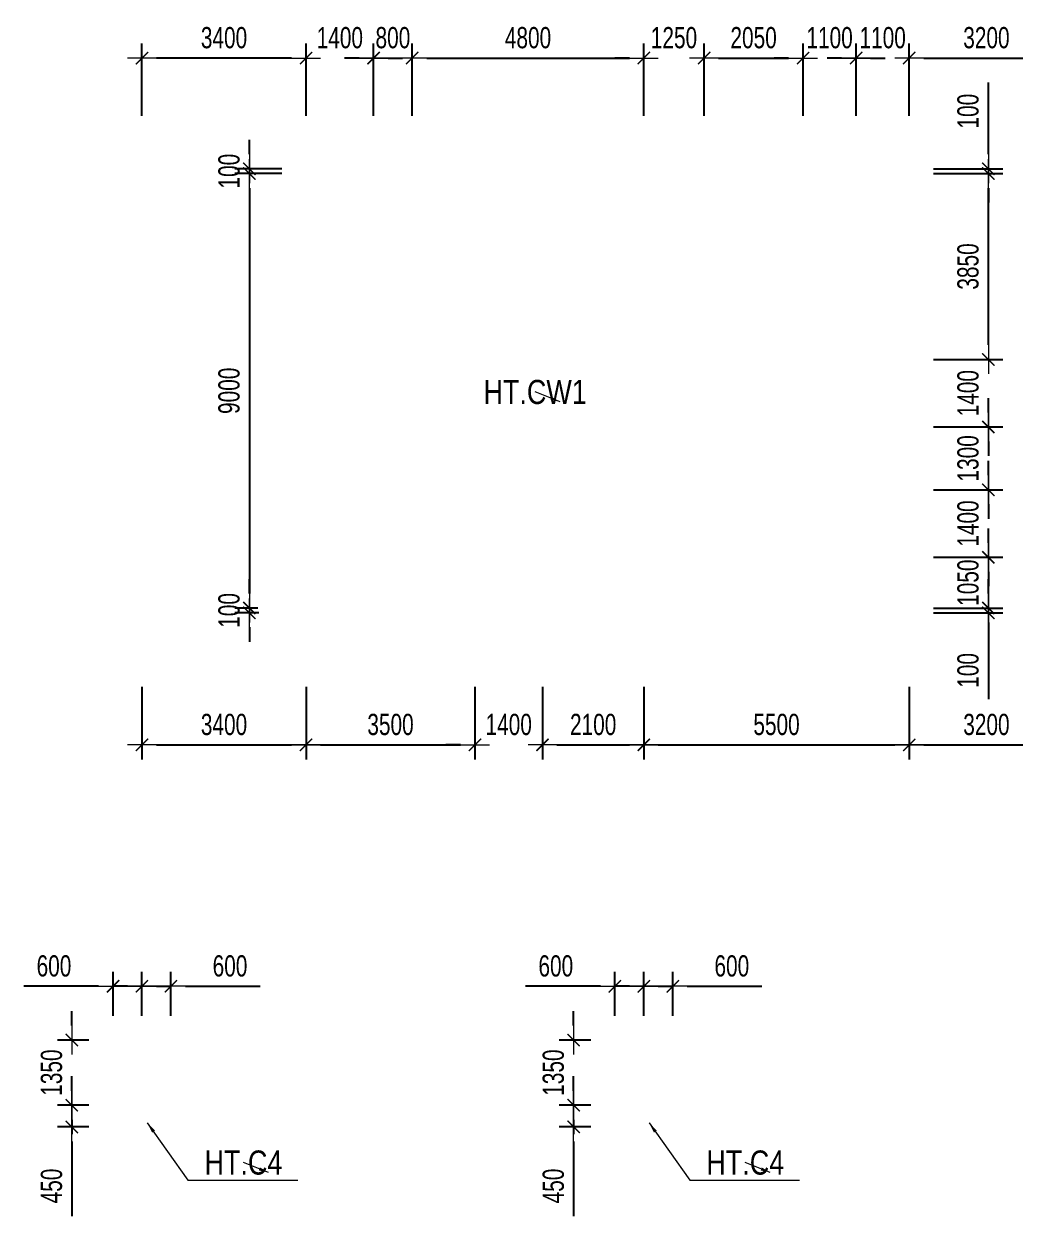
# Model space of a CAD drawing. Header units: millimetres. Extents: x -259680 to 286077, y 2206 to 90611.
# Drawn here: x 137901 to 158446, y 6601 to 31302 of the extents above; entities that cross this region are included whole.
import ezdxf
from ezdxf.enums import TextEntityAlignment as Align

# ---------------------------------------------------------------- set-up
doc = ezdxf.new("R2010")
doc.units = ezdxf.units.MM
doc.layers.get('0').update_dxf_attribs({"lineweight": 20})
doc.layers.get('Defpoints').update_dxf_attribs({"color": 151, "lineweight": 9})
for name, color, linetype, lineweight in [('$1$NDC_S_ANNO', 7, 'Continuous', 20), ('$1$NDC_S_BEAM NAME', 7, 'Continuous', 9), ('$1$NDC_S_DIM', 1, 'Continuous', 15), ('$1$NDC_S_VN TEXT', 7, 'Continuous', 20), ('NDC_S_DIM', 1, 'Continuous', 15)]:
    doc.layers.add(name, color=color, linetype=linetype, lineweight=lineweight)
doc.styles.add('$1$NDC_DIM', font='', dxfattribs={"width": 0.75})
doc.styles.add('$2$ARIAL', font='arial.ttf', dxfattribs={"width": 0.8})
doc.styles.add('NDC_DIM', font='', dxfattribs={"width": 0.75})
doc.styles.get('$1$NDC_DIM').set_extended_font_data('Dotum')
doc.styles.get('NDC_DIM').set_extended_font_data('Dotum')
doc.dimstyles.new('$0$NDC_dim_150', dxfattribs={"dimscale": 150, "dimtxt": 2.2, "dimasz": 1.5, "dimexe": 1.5, "dimexo": 2.5, "dimgap": 1, "dimtad": 1, "dimdec": 0, "dimzin": 0, "dimdsep": 46, "dimtxsty": '$1$NDC_DIM', "dimblk": '$1$DIMMARK', "dimcen": 0.09, "dimdle": 1.2, "dimclrd": 1, "dimclre": 1, "dimclrt": 3, "dimadec": 0, "dimazin": 0, "dimtfac": 1, "dimtdec": 0, "dimtix": 1, "dimtofl": 0, "dimtmove": 0, "dimatfit": 3, "dimfxl": 0, "dimtolj": 1, "dimtzin": 0, "dimarcsym": 0})
doc.dimstyles.new('$1$NDC_dim_iso', dxfattribs={"dimtxt": 2.2, "dimasz": 1, "dimexe": 1.5, "dimexo": 2.5, "dimgap": 1, "dimtad": 1, "dimdec": 0, "dimzin": 0, "dimdsep": 46, "dimtxsty": '$1$NDC_DIM', "dimblk": '$1$DIMMARK', "dimcen": 0.09, "dimdle": 1.2, "dimclrd": 1, "dimclre": 1, "dimclrt": 3, "dimadec": 0, "dimazin": 0, "dimtfac": 1, "dimtdec": 0, "dimtix": 1, "dimtofl": 0, "dimtmove": 0, "dimatfit": 3, "dimfxl": 0, "dimtolj": 1, "dimtzin": 0, "dimarcsym": 0})
doc.dimstyles.new('NDC_dim_200', dxfattribs={"dimscale": 200, "dimtxt": 2.2, "dimasz": 1.5, "dimexe": 1.5, "dimexo": 2.5, "dimgap": 1, "dimtad": 1, "dimdec": 0, "dimzin": 0, "dimdsep": 46, "dimtxsty": 'NDC_DIM', "dimblk": 'DIMMARK', "dimcen": 0.09, "dimdle": 1.2, "dimclrd": 1, "dimclre": 1, "dimclrt": 3, "dimadec": 0, "dimazin": 0, "dimtfac": 1, "dimtdec": 0, "dimtix": 1, "dimtofl": 0, "dimtmove": 0, "dimatfit": 3, "dimfxl": 0, "dimtolj": 1, "dimtzin": 0, "dimarcsym": 0})

# ---------------------------------------------------------------- blocks, each defined once
blk = doc.blocks.new('$1$DIMMARK')
at = {"layer": '$1$NDC_S_DIM', "color": 1}
blk.add_line((-1.5, 0), (1, 0), dxfattribs=at)
at = {"layer": '$1$NDC_S_DIM', "color": 2, "const_width": 0.1}
blk.add_lwpolyline([(-0.42, -0.42), (0.42, 0.42)], dxfattribs=at)
blk = doc.blocks.new('DIMMARK')
at = {"layer": 'NDC_S_DIM', "color": 1}
blk.add_line((-1.5, 0), (1, 0), dxfattribs=at)
at = {"layer": 'NDC_S_DIM', "color": 2, "const_width": 0.1}
blk.add_lwpolyline([(-0.424, -0.424), (0.424, 0.424)], dxfattribs=at)
blk = doc.blocks.new('*D1706')
at = {"layer": 'Defpoints', "color": 0, "ltscale": 100, "transparency": 16777216}
for p in [(139750, 10250), (138896, 8900), (139750, 8900)]:
    blk.add_point(p, dxfattribs=at)
at = {"layer": 'NDC_S_DIM', "color": 1, "lineweight": -2, "ltscale": 100, "transparency": 16777216}
for p, q in [((138896, 10550), (138896, 10850)), ((139250, 10250), (138596, 10250)), ((139250, 8900), (138596, 8900)), ((138896, 8600), (138896, 8300))]:
    blk.add_line(p, q, dxfattribs=at)
at = {"layer": 'NDC_S_DIM', "color": 1, "lineweight": -2, "ltscale": 100, "transparency": 16777216, "xscale": 300, "yscale": 300, "zscale": 300}
for p, rotation in [((138896, 10250), 270), ((138896, 8900), 90)]:
    blk.add_blockref('DIMMARK', p, dxfattribs=dict(at, rotation=rotation))
at = {"layer": 'NDC_S_DIM', "color": 3, "ltscale": 100, "transparency": 16777216, "insert": (138476, 9575), "char_height": 440, "attachment_point": 5, "rotation": 90, "style": 'NDC_DIM'}
blk.add_mtext('\\A1;1350', dxfattribs=at)
blk = doc.blocks.new('*D1707')
at = {"layer": 'Defpoints', "color": 0, "ltscale": 100, "transparency": 16777216}
for p in [(139750, 8900), (138896, 8450), (139750, 8450)]:
    blk.add_point(p, dxfattribs=at)
at = {"layer": 'NDC_S_DIM', "color": 1, "lineweight": -2, "ltscale": 100, "transparency": 16777216}
for p, q in [((138896, 9200), (138896, 9500)), ((139250, 8900), (138596, 8900)), ((139250, 8450), (138596, 8450)), ((138896, 8150), (138896, 6601))]:
    blk.add_line(p, q, dxfattribs=at)
at = {"layer": 'NDC_S_DIM', "color": 1, "lineweight": -2, "ltscale": 100, "transparency": 16777216, "xscale": 300, "yscale": 300, "zscale": 300}
for p, rotation in [((138896, 8900), 270), ((138896, 8450), 90)]:
    blk.add_blockref('DIMMARK', p, dxfattribs=dict(at, rotation=rotation))
at = {"layer": 'NDC_S_DIM', "color": 3, "ltscale": 100, "transparency": 16777216, "insert": (138476, 7226), "char_height": 440, "attachment_point": 5, "rotation": 90, "style": 'NDC_DIM'}
blk.add_mtext('\\A1;450', dxfattribs=at)
blk = doc.blocks.new('*D1708')
at = {"layer": 'Defpoints', "color": 0, "ltscale": 100, "transparency": 16777216}
for p in [(140350, 11363), (139750, 10250), (140350, 10250)]:
    blk.add_point(p, dxfattribs=at)
at = {"layer": 'NDC_S_DIM', "color": 1, "lineweight": -2, "ltscale": 100, "transparency": 16777216}
for p, q in [((139750, 10750), (139750, 11663)), ((140350, 10750), (140350, 11663)), ((139450, 11363), (137901, 11363)), ((140650, 11363), (140950, 11363))]:
    blk.add_line(p, q, dxfattribs=at)
at = {"layer": 'NDC_S_DIM', "color": 1, "lineweight": -2, "ltscale": 100, "transparency": 16777216, "xscale": 300, "yscale": 300, "zscale": 300}
blk.add_blockref('DIMMARK', (139750, 11363), dxfattribs=at)
at = {"layer": 'NDC_S_DIM', "color": 1, "lineweight": -2, "ltscale": 100, "transparency": 16777216, "xscale": 300, "yscale": 300, "zscale": 300, "rotation": 180}
blk.add_blockref('DIMMARK', (140350, 11363), dxfattribs=at)
at = {"layer": 'NDC_S_DIM', "color": 3, "ltscale": 100, "transparency": 16777216, "insert": (138526, 11783), "char_height": 440, "attachment_point": 5, "style": 'NDC_DIM'}
blk.add_mtext('\\A1;600', dxfattribs=at)
blk = doc.blocks.new('*D1709')
at = {"layer": 'Defpoints', "color": 0, "ltscale": 100, "transparency": 16777216}
for p in [(140950, 11363), (140350, 10250), (140950, 10250)]:
    blk.add_point(p, dxfattribs=at)
at = {"layer": 'NDC_S_DIM', "color": 1, "lineweight": -2, "ltscale": 100, "transparency": 16777216}
for p, q in [((140350, 10750), (140350, 11663)), ((140950, 10750), (140950, 11663)), ((140050, 11363), (139750, 11363)), ((141250, 11363), (142799, 11363))]:
    blk.add_line(p, q, dxfattribs=at)
at = {"layer": 'NDC_S_DIM', "color": 1, "lineweight": -2, "ltscale": 100, "transparency": 16777216, "xscale": 300, "yscale": 300, "zscale": 300}
blk.add_blockref('DIMMARK', (140350, 11363), dxfattribs=at)
at = {"layer": 'NDC_S_DIM', "color": 1, "lineweight": -2, "ltscale": 100, "transparency": 16777216, "xscale": 300, "yscale": 300, "zscale": 300, "rotation": 180}
blk.add_blockref('DIMMARK', (140950, 11363), dxfattribs=at)
at = {"layer": 'NDC_S_DIM', "color": 3, "ltscale": 100, "transparency": 16777216, "insert": (142174, 11783), "char_height": 440, "attachment_point": 5, "style": 'NDC_DIM'}
blk.add_mtext('\\A1;600', dxfattribs=at)
blk = doc.blocks.new('*D1710')
at = {"layer": 'Defpoints', "color": 0, "ltscale": 100, "transparency": 16777216}
for p in [(150150, 10250), (149296, 8900), (150150, 8900)]:
    blk.add_point(p, dxfattribs=at)
at = {"layer": 'NDC_S_DIM', "color": 1, "lineweight": -2, "ltscale": 100, "transparency": 16777216}
for p, q in [((149296, 10550), (149296, 10850)), ((149650, 10250), (148996, 10250)), ((149650, 8900), (148996, 8900)), ((149296, 8600), (149296, 8300))]:
    blk.add_line(p, q, dxfattribs=at)
at = {"layer": 'NDC_S_DIM', "color": 1, "lineweight": -2, "ltscale": 100, "transparency": 16777216, "xscale": 300, "yscale": 300, "zscale": 300}
for p, rotation in [((149296, 10250), 270), ((149296, 8900), 90)]:
    blk.add_blockref('DIMMARK', p, dxfattribs=dict(at, rotation=rotation))
at = {"layer": 'NDC_S_DIM', "color": 3, "ltscale": 100, "transparency": 16777216, "insert": (148876, 9575), "char_height": 440, "attachment_point": 5, "rotation": 90, "style": 'NDC_DIM'}
blk.add_mtext('\\A1;1350', dxfattribs=at)
blk = doc.blocks.new('*D1711')
at = {"layer": 'Defpoints', "color": 0, "ltscale": 100, "transparency": 16777216}
for p in [(150150, 8900), (149296, 8450), (150150, 8450)]:
    blk.add_point(p, dxfattribs=at)
at = {"layer": 'NDC_S_DIM', "color": 1, "lineweight": -2, "ltscale": 100, "transparency": 16777216}
for p, q in [((149296, 9200), (149296, 9500)), ((149650, 8900), (148996, 8900)), ((149650, 8450), (148996, 8450)), ((149296, 8150), (149296, 6601))]:
    blk.add_line(p, q, dxfattribs=at)
at = {"layer": 'NDC_S_DIM', "color": 1, "lineweight": -2, "ltscale": 100, "transparency": 16777216, "xscale": 300, "yscale": 300, "zscale": 300}
for p, rotation in [((149296, 8900), 270), ((149296, 8450), 90)]:
    blk.add_blockref('DIMMARK', p, dxfattribs=dict(at, rotation=rotation))
at = {"layer": 'NDC_S_DIM', "color": 3, "ltscale": 100, "transparency": 16777216, "insert": (148876, 7226), "char_height": 440, "attachment_point": 5, "rotation": 90, "style": 'NDC_DIM'}
blk.add_mtext('\\A1;450', dxfattribs=at)
blk = doc.blocks.new('*D1712')
at = {"layer": 'Defpoints', "color": 0, "ltscale": 100, "transparency": 16777216}
for p in [(150750, 11363), (150150, 10250), (150750, 10250)]:
    blk.add_point(p, dxfattribs=at)
at = {"layer": 'NDC_S_DIM', "color": 1, "lineweight": -2, "ltscale": 100, "transparency": 16777216}
for p, q in [((150150, 10750), (150150, 11663)), ((150750, 10750), (150750, 11663)), ((149850, 11363), (148301, 11363)), ((151050, 11363), (151350, 11363))]:
    blk.add_line(p, q, dxfattribs=at)
at = {"layer": 'NDC_S_DIM', "color": 1, "lineweight": -2, "ltscale": 100, "transparency": 16777216, "xscale": 300, "yscale": 300, "zscale": 300}
blk.add_blockref('DIMMARK', (150150, 11363), dxfattribs=at)
at = {"layer": 'NDC_S_DIM', "color": 1, "lineweight": -2, "ltscale": 100, "transparency": 16777216, "xscale": 300, "yscale": 300, "zscale": 300, "rotation": 180}
blk.add_blockref('DIMMARK', (150750, 11363), dxfattribs=at)
at = {"layer": 'NDC_S_DIM', "color": 3, "ltscale": 100, "transparency": 16777216, "insert": (148926, 11783), "char_height": 440, "attachment_point": 5, "style": 'NDC_DIM'}
blk.add_mtext('\\A1;600', dxfattribs=at)
blk = doc.blocks.new('*D1713')
at = {"layer": 'Defpoints', "color": 0, "ltscale": 100, "transparency": 16777216}
for p in [(151350, 11363), (150750, 10250), (151350, 10250)]:
    blk.add_point(p, dxfattribs=at)
at = {"layer": 'NDC_S_DIM', "color": 1, "lineweight": -2, "ltscale": 100, "transparency": 16777216}
for p, q in [((150750, 10750), (150750, 11663)), ((151350, 10750), (151350, 11663)), ((150450, 11363), (150150, 11363)), ((151650, 11363), (153199, 11363))]:
    blk.add_line(p, q, dxfattribs=at)
at = {"layer": 'NDC_S_DIM', "color": 1, "lineweight": -2, "ltscale": 100, "transparency": 16777216, "xscale": 300, "yscale": 300, "zscale": 300}
blk.add_blockref('DIMMARK', (150750, 11363), dxfattribs=at)
at = {"layer": 'NDC_S_DIM', "color": 1, "lineweight": -2, "ltscale": 100, "transparency": 16777216, "xscale": 300, "yscale": 300, "zscale": 300, "rotation": 180}
blk.add_blockref('DIMMARK', (151350, 11363), dxfattribs=at)
at = {"layer": 'NDC_S_DIM', "color": 3, "ltscale": 100, "transparency": 16777216, "insert": (152574, 11783), "char_height": 440, "attachment_point": 5, "style": 'NDC_DIM'}
blk.add_mtext('\\A1;600', dxfattribs=at)
blk = doc.blocks.new('*D1728')
at = {"layer": 'Defpoints', "color": 0, "ltscale": 100, "transparency": 16777216}
for p in [(140350, 30593), (140350, 28200), (143750, 28200)]:
    blk.add_point(p, dxfattribs=at)
at = {"layer": 'NDC_S_DIM', "color": 1, "lineweight": -2, "ltscale": 100, "transparency": 16777216}
for p, q in [((140350, 29393), (140350, 30893)), ((143750, 29393), (143750, 30893)), ((143450, 30593), (140650, 30593))]:
    blk.add_line(p, q, dxfattribs=at)
at = {"layer": 'NDC_S_DIM', "color": 1, "lineweight": -2, "ltscale": 100, "transparency": 16777216, "xscale": 300, "yscale": 300, "zscale": 300, "rotation": 180}
blk.add_blockref('DIMMARK', (140350, 30593), dxfattribs=at)
at = {"layer": 'NDC_S_DIM', "color": 1, "lineweight": -2, "ltscale": 100, "transparency": 16777216, "xscale": 300, "yscale": 300, "zscale": 300}
blk.add_blockref('DIMMARK', (143750, 30593), dxfattribs=at)
at = {"layer": 'NDC_S_DIM', "color": 3, "ltscale": 100, "transparency": 16777216, "insert": (142050, 31013), "char_height": 440, "attachment_point": 5, "style": 'NDC_DIM'}
blk.add_mtext('\\A1;3400', dxfattribs=at)
blk = doc.blocks.new('*D1729')
at = {"layer": 'Defpoints', "color": 0, "ltscale": 100, "transparency": 16777216}
for p in [(145150, 30593), (143750, 28200), (145150, 28200)]:
    blk.add_point(p, dxfattribs=at)
at = {"layer": 'NDC_S_DIM', "color": 1, "lineweight": -2, "ltscale": 100, "transparency": 16777216}
for p, q in [((143750, 29393), (143750, 30893)), ((145150, 29393), (145150, 30893)), ((143450, 30593), (143150, 30593)), ((145450, 30593), (145750, 30593))]:
    blk.add_line(p, q, dxfattribs=at)
at = {"layer": 'NDC_S_DIM', "color": 1, "lineweight": -2, "ltscale": 100, "transparency": 16777216, "xscale": 300, "yscale": 300, "zscale": 300}
blk.add_blockref('DIMMARK', (143750, 30593), dxfattribs=at)
at = {"layer": 'NDC_S_DIM', "color": 1, "lineweight": -2, "ltscale": 100, "transparency": 16777216, "xscale": 300, "yscale": 300, "zscale": 300, "rotation": 180}
blk.add_blockref('DIMMARK', (145150, 30593), dxfattribs=at)
at = {"layer": 'NDC_S_DIM', "color": 3, "ltscale": 100, "transparency": 16777216, "insert": (144450, 31013), "char_height": 440, "attachment_point": 5, "style": 'NDC_DIM'}
blk.add_mtext('\\A1;1400', dxfattribs=at)
blk = doc.blocks.new('*D1730')
at = {"layer": 'Defpoints', "color": 0, "ltscale": 100, "transparency": 16777216}
for p in [(154050, 30593), (152000, 28200), (154050, 28200)]:
    blk.add_point(p, dxfattribs=at)
at = {"layer": 'NDC_S_DIM', "color": 1, "lineweight": -2, "ltscale": 100, "transparency": 16777216}
for p, q in [((152000, 29393), (152000, 30893)), ((154050, 29393), (154050, 30893)), ((152300, 30593), (153750, 30593))]:
    blk.add_line(p, q, dxfattribs=at)
at = {"layer": 'NDC_S_DIM', "color": 1, "lineweight": -2, "ltscale": 100, "transparency": 16777216, "xscale": 300, "yscale": 300, "zscale": 300, "rotation": 180}
blk.add_blockref('DIMMARK', (152000, 30593), dxfattribs=at)
at = {"layer": 'NDC_S_DIM', "color": 1, "lineweight": -2, "ltscale": 100, "transparency": 16777216, "xscale": 300, "yscale": 300, "zscale": 300}
blk.add_blockref('DIMMARK', (154050, 30593), dxfattribs=at)
at = {"layer": 'NDC_S_DIM', "color": 3, "ltscale": 100, "transparency": 16777216, "insert": (153025, 31013), "char_height": 440, "attachment_point": 5, "style": 'NDC_DIM'}
blk.add_mtext('\\A1;2050', dxfattribs=at)
blk = doc.blocks.new('*D1731')
at = {"layer": 'Defpoints', "color": 0, "ltscale": 100, "transparency": 16777216}
for p in [(155150, 30593), (154050, 28200), (155150, 28200)]:
    blk.add_point(p, dxfattribs=at)
at = {"layer": 'NDC_S_DIM', "color": 1, "lineweight": -2, "ltscale": 100, "transparency": 16777216}
for p, q in [((154050, 29393), (154050, 30893)), ((155150, 29393), (155150, 30893)), ((153750, 30593), (153450, 30593)), ((155450, 30593), (155750, 30593))]:
    blk.add_line(p, q, dxfattribs=at)
at = {"layer": 'NDC_S_DIM', "color": 1, "lineweight": -2, "ltscale": 100, "transparency": 16777216, "xscale": 300, "yscale": 300, "zscale": 300}
blk.add_blockref('DIMMARK', (154050, 30593), dxfattribs=at)
at = {"layer": 'NDC_S_DIM', "color": 1, "lineweight": -2, "ltscale": 100, "transparency": 16777216, "xscale": 300, "yscale": 300, "zscale": 300, "rotation": 180}
blk.add_blockref('DIMMARK', (155150, 30593), dxfattribs=at)
at = {"layer": 'NDC_S_DIM', "color": 3, "ltscale": 100, "transparency": 16777216, "insert": (154600, 31013), "char_height": 440, "attachment_point": 5, "style": 'NDC_DIM'}
blk.add_mtext('\\A1;1100', dxfattribs=at)
blk = doc.blocks.new('*D1732')
at = {"layer": 'Defpoints', "color": 0, "ltscale": 100, "transparency": 16777216}
for p in [(156250, 30593), (155150, 28200), (156250, 28200)]:
    blk.add_point(p, dxfattribs=at)
at = {"layer": 'NDC_S_DIM', "color": 1, "lineweight": -2, "ltscale": 100, "transparency": 16777216}
for p, q in [((155150, 29393), (155150, 30893)), ((156250, 29393), (156250, 30893)), ((154850, 30593), (154550, 30593)), ((156550, 30593), (156850, 30593))]:
    blk.add_line(p, q, dxfattribs=at)
at = {"layer": 'NDC_S_DIM', "color": 1, "lineweight": -2, "ltscale": 100, "transparency": 16777216, "xscale": 300, "yscale": 300, "zscale": 300}
blk.add_blockref('DIMMARK', (155150, 30593), dxfattribs=at)
at = {"layer": 'NDC_S_DIM', "color": 1, "lineweight": -2, "ltscale": 100, "transparency": 16777216, "xscale": 300, "yscale": 300, "zscale": 300, "rotation": 180}
blk.add_blockref('DIMMARK', (156250, 30593), dxfattribs=at)
at = {"layer": 'NDC_S_DIM', "color": 3, "ltscale": 100, "transparency": 16777216, "insert": (155700, 31013), "char_height": 440, "attachment_point": 5, "style": 'NDC_DIM'}
blk.add_mtext('\\A1;1100', dxfattribs=at)
blk = doc.blocks.new('*D1733')
at = {"layer": 'Defpoints', "color": 0, "ltscale": 100, "transparency": 16777216}
for p in [(159450, 30593), (156250, 28200), (159450, 28200)]:
    blk.add_point(p, dxfattribs=at)
at = {"layer": 'NDC_S_DIM', "color": 1, "lineweight": -2, "ltscale": 100, "transparency": 16777216}
for p, q in [((156250, 29393), (156250, 30893)), ((159450, 29393), (159450, 30893)), ((156550, 30593), (159150, 30593))]:
    blk.add_line(p, q, dxfattribs=at)
at = {"layer": 'NDC_S_DIM', "color": 1, "lineweight": -2, "ltscale": 100, "transparency": 16777216, "xscale": 300, "yscale": 300, "zscale": 300, "rotation": 180}
blk.add_blockref('DIMMARK', (156250, 30593), dxfattribs=at)
at = {"layer": 'NDC_S_DIM', "color": 1, "lineweight": -2, "ltscale": 100, "transparency": 16777216, "xscale": 300, "yscale": 300, "zscale": 300}
blk.add_blockref('DIMMARK', (159450, 30593), dxfattribs=at)
at = {"layer": 'NDC_S_DIM', "color": 3, "ltscale": 100, "transparency": 16777216, "insert": (157850, 31013), "char_height": 440, "attachment_point": 5, "style": 'NDC_DIM'}
blk.add_mtext('\\A1;3200', dxfattribs=at)
blk = doc.blocks.new('*D1743')
at = {"layer": 'Defpoints', "color": 0, "ltscale": 100, "transparency": 16777216}
for p in [(140350, 19100), (143750, 19100), (143750, 16365)]:
    blk.add_point(p, dxfattribs=at)
at = {"layer": 'NDC_S_DIM', "color": 1, "lineweight": -2, "ltscale": 100, "transparency": 16777216}
for p, q in [((140350, 17565), (140350, 16065)), ((143750, 17565), (143750, 16065)), ((140650, 16365), (143450, 16365))]:
    blk.add_line(p, q, dxfattribs=at)
at = {"layer": 'NDC_S_DIM', "color": 1, "lineweight": -2, "ltscale": 100, "transparency": 16777216, "xscale": 300, "yscale": 300, "zscale": 300, "rotation": 180}
blk.add_blockref('DIMMARK', (140350, 16365), dxfattribs=at)
at = {"layer": 'NDC_S_DIM', "color": 1, "lineweight": -2, "ltscale": 100, "transparency": 16777216, "xscale": 300, "yscale": 300, "zscale": 300}
blk.add_blockref('DIMMARK', (143750, 16365), dxfattribs=at)
at = {"layer": 'NDC_S_DIM', "color": 3, "ltscale": 100, "transparency": 16777216, "insert": (142050, 16785), "char_height": 440, "attachment_point": 5, "style": 'NDC_DIM'}
blk.add_mtext('\\A1;3400', dxfattribs=at)
blk = doc.blocks.new('*D1744')
at = {"layer": 'Defpoints', "color": 0, "ltscale": 100, "transparency": 16777216}
for p in [(143750, 19100), (147250, 19100), (147250, 16365)]:
    blk.add_point(p, dxfattribs=at)
at = {"layer": 'NDC_S_DIM', "color": 1, "lineweight": -2, "ltscale": 100, "transparency": 16777216}
for p, q in [((143750, 17565), (143750, 16065)), ((147250, 17565), (147250, 16065)), ((144050, 16365), (146950, 16365))]:
    blk.add_line(p, q, dxfattribs=at)
at = {"layer": 'NDC_S_DIM', "color": 1, "lineweight": -2, "ltscale": 100, "transparency": 16777216, "xscale": 300, "yscale": 300, "zscale": 300, "rotation": 180}
blk.add_blockref('DIMMARK', (143750, 16365), dxfattribs=at)
at = {"layer": 'NDC_S_DIM', "color": 1, "lineweight": -2, "ltscale": 100, "transparency": 16777216, "xscale": 300, "yscale": 300, "zscale": 300}
blk.add_blockref('DIMMARK', (147250, 16365), dxfattribs=at)
at = {"layer": 'NDC_S_DIM', "color": 3, "ltscale": 100, "transparency": 16777216, "insert": (145500, 16785), "char_height": 440, "attachment_point": 5, "style": 'NDC_DIM'}
blk.add_mtext('\\A1;3500', dxfattribs=at)
blk = doc.blocks.new('*D1745')
at = {"layer": 'Defpoints', "color": 0, "ltscale": 100, "transparency": 16777216}
for p in [(147250, 19100), (148650, 19100), (148650, 16365)]:
    blk.add_point(p, dxfattribs=at)
at = {"layer": 'NDC_S_DIM', "color": 1, "lineweight": -2, "ltscale": 100, "transparency": 16777216}
for p, q in [((147250, 17565), (147250, 16065)), ((148650, 17565), (148650, 16065)), ((146950, 16365), (146650, 16365)), ((148950, 16365), (149250, 16365))]:
    blk.add_line(p, q, dxfattribs=at)
at = {"layer": 'NDC_S_DIM', "color": 1, "lineweight": -2, "ltscale": 100, "transparency": 16777216, "xscale": 300, "yscale": 300, "zscale": 300}
blk.add_blockref('DIMMARK', (147250, 16365), dxfattribs=at)
at = {"layer": 'NDC_S_DIM', "color": 1, "lineweight": -2, "ltscale": 100, "transparency": 16777216, "xscale": 300, "yscale": 300, "zscale": 300, "rotation": 180}
blk.add_blockref('DIMMARK', (148650, 16365), dxfattribs=at)
at = {"layer": 'NDC_S_DIM', "color": 3, "ltscale": 100, "transparency": 16777216, "insert": (147950, 16785), "char_height": 440, "attachment_point": 5, "style": 'NDC_DIM'}
blk.add_mtext('\\A1;1400', dxfattribs=at)
blk = doc.blocks.new('*D1746')
at = {"layer": 'Defpoints', "color": 0, "ltscale": 100, "transparency": 16777216}
for p in [(148650, 19100), (150750, 19100), (150750, 16365)]:
    blk.add_point(p, dxfattribs=at)
at = {"layer": 'NDC_S_DIM', "color": 1, "lineweight": -2, "ltscale": 100, "transparency": 16777216}
for p, q in [((148650, 17565), (148650, 16065)), ((150750, 17565), (150750, 16065)), ((148950, 16365), (150450, 16365))]:
    blk.add_line(p, q, dxfattribs=at)
at = {"layer": 'NDC_S_DIM', "color": 1, "lineweight": -2, "ltscale": 100, "transparency": 16777216, "xscale": 300, "yscale": 300, "zscale": 300, "rotation": 180}
blk.add_blockref('DIMMARK', (148650, 16365), dxfattribs=at)
at = {"layer": 'NDC_S_DIM', "color": 1, "lineweight": -2, "ltscale": 100, "transparency": 16777216, "xscale": 300, "yscale": 300, "zscale": 300}
blk.add_blockref('DIMMARK', (150750, 16365), dxfattribs=at)
at = {"layer": 'NDC_S_DIM', "color": 3, "ltscale": 100, "transparency": 16777216, "insert": (149700, 16785), "char_height": 440, "attachment_point": 5, "style": 'NDC_DIM'}
blk.add_mtext('\\A1;2100', dxfattribs=at)
blk = doc.blocks.new('*D1747')
at = {"layer": 'Defpoints', "color": 0, "ltscale": 100, "transparency": 16777216}
for p in [(150750, 19100), (156250, 19100), (156250, 16365)]:
    blk.add_point(p, dxfattribs=at)
at = {"layer": 'NDC_S_DIM', "color": 1, "lineweight": -2, "ltscale": 100, "transparency": 16777216}
for p, q in [((150750, 17565), (150750, 16065)), ((156250, 17565), (156250, 16065)), ((151050, 16365), (155950, 16365))]:
    blk.add_line(p, q, dxfattribs=at)
at = {"layer": 'NDC_S_DIM', "color": 1, "lineweight": -2, "ltscale": 100, "transparency": 16777216, "xscale": 300, "yscale": 300, "zscale": 300, "rotation": 180}
blk.add_blockref('DIMMARK', (150750, 16365), dxfattribs=at)
at = {"layer": 'NDC_S_DIM', "color": 1, "lineweight": -2, "ltscale": 100, "transparency": 16777216, "xscale": 300, "yscale": 300, "zscale": 300}
blk.add_blockref('DIMMARK', (156250, 16365), dxfattribs=at)
at = {"layer": 'NDC_S_DIM', "color": 3, "ltscale": 100, "transparency": 16777216, "insert": (153500, 16785), "char_height": 440, "attachment_point": 5, "style": 'NDC_DIM'}
blk.add_mtext('\\A1;5500', dxfattribs=at)
blk = doc.blocks.new('*D1748')
at = {"layer": 'Defpoints', "color": 0, "ltscale": 100, "transparency": 16777216}
for p in [(156250, 19100), (159450, 19090), (159450, 16365)]:
    blk.add_point(p, dxfattribs=at)
at = {"layer": 'NDC_S_DIM', "color": 1, "lineweight": -2, "ltscale": 100, "transparency": 16777216}
for p, q in [((156250, 17565), (156250, 16065)), ((159450, 17565), (159450, 16065)), ((156550, 16365), (159150, 16365))]:
    blk.add_line(p, q, dxfattribs=at)
at = {"layer": 'NDC_S_DIM', "color": 1, "lineweight": -2, "ltscale": 100, "transparency": 16777216, "xscale": 300, "yscale": 300, "zscale": 300, "rotation": 180}
blk.add_blockref('DIMMARK', (156250, 16365), dxfattribs=at)
at = {"layer": 'NDC_S_DIM', "color": 1, "lineweight": -2, "ltscale": 100, "transparency": 16777216, "xscale": 300, "yscale": 300, "zscale": 300}
blk.add_blockref('DIMMARK', (159450, 16365), dxfattribs=at)
at = {"layer": 'NDC_S_DIM', "color": 3, "ltscale": 100, "transparency": 16777216, "insert": (157850, 16785), "char_height": 440, "attachment_point": 5, "style": 'NDC_DIM'}
blk.add_mtext('\\A1;3200', dxfattribs=at)
blk = doc.blocks.new('*D1754')
at = {"layer": 'Defpoints', "color": 0, "ltscale": 100, "transparency": 16777216}
for p in [(142575, 28200), (143750, 28300), (143750, 28200)]:
    blk.add_point(p, dxfattribs=at)
at = {"layer": 'NDC_S_DIM', "color": 1, "lineweight": -2, "ltscale": 100, "transparency": 16777216}
for p, q in [((142575, 28600), (142575, 28900)), ((143250, 28300), (142275, 28300)), ((143250, 28200), (142275, 28200)), ((142575, 27900), (142575, 27600))]:
    blk.add_line(p, q, dxfattribs=at)
at = {"layer": 'NDC_S_DIM', "color": 1, "lineweight": -2, "ltscale": 100, "transparency": 16777216, "xscale": 300, "yscale": 300, "zscale": 300}
for p, rotation in [((142575, 28300), 270), ((142575, 28200), 90)]:
    blk.add_blockref('DIMMARK', p, dxfattribs=dict(at, rotation=rotation))
at = {"layer": 'NDC_S_DIM', "color": 3, "ltscale": 100, "transparency": 16777216, "insert": (142155, 28250), "char_height": 440, "attachment_point": 5, "rotation": 90, "style": 'NDC_DIM'}
blk.add_mtext('\\A1;100', dxfattribs=at)
blk = doc.blocks.new('*D1755')
at = {"layer": 'Defpoints', "color": 0, "ltscale": 100, "transparency": 16777216}
for p in [(143750, 28200), (142575, 19200), (143253, 19200)]:
    blk.add_point(p, dxfattribs=at)
at = {"layer": 'NDC_S_DIM', "color": 1, "lineweight": -2, "ltscale": 100, "transparency": 16777216}
for p, q in [((143250, 28200), (142275, 28200)), ((142575, 27900), (142575, 19500)), ((142753, 19200), (142275, 19200))]:
    blk.add_line(p, q, dxfattribs=at)
at = {"layer": 'NDC_S_DIM', "color": 1, "lineweight": -2, "ltscale": 100, "transparency": 16777216, "xscale": 300, "yscale": 300, "zscale": 300}
for p, rotation in [((142575, 28200), 90), ((142575, 19200), 270)]:
    blk.add_blockref('DIMMARK', p, dxfattribs=dict(at, rotation=rotation))
at = {"layer": 'NDC_S_DIM', "color": 3, "ltscale": 100, "transparency": 16777216, "insert": (142155, 23700), "char_height": 440, "attachment_point": 5, "rotation": 90, "style": 'NDC_DIM'}
blk.add_mtext('\\A1;9000', dxfattribs=at)
blk = doc.blocks.new('*D1756')
at = {"layer": 'Defpoints', "color": 0, "ltscale": 100, "transparency": 16777216}
for p in [(142575, 19100), (143253, 19200), (143270, 19100)]:
    blk.add_point(p, dxfattribs=at)
at = {"layer": 'NDC_S_DIM', "color": 1, "lineweight": -2, "ltscale": 100, "transparency": 16777216}
for p, q in [((142575, 19500), (142575, 19800)), ((142753, 19200), (142275, 19200)), ((142770, 19100), (142275, 19100)), ((142575, 18800), (142575, 18500))]:
    blk.add_line(p, q, dxfattribs=at)
at = {"layer": 'NDC_S_DIM', "color": 1, "lineweight": -2, "ltscale": 100, "transparency": 16777216, "xscale": 300, "yscale": 300, "zscale": 300}
for p, rotation in [((142575, 19200), 270), ((142575, 19100), 90)]:
    blk.add_blockref('DIMMARK', p, dxfattribs=dict(at, rotation=rotation))
at = {"layer": 'NDC_S_DIM', "color": 3, "ltscale": 100, "transparency": 16777216, "insert": (142155, 19150), "char_height": 440, "attachment_point": 5, "rotation": 90, "style": 'NDC_DIM'}
blk.add_mtext('\\A1;100', dxfattribs=at)
blk = doc.blocks.new('*D2002')
at = {"layer": 'Defpoints', "color": 0, "ltscale": 100, "transparency": 16777216}
for p in [(156250, 28200), (157890, 28200), (156250, 24350)]:
    blk.add_point(p, dxfattribs=at)
at = {"layer": 'NDC_S_DIM', "color": 1, "lineweight": -2, "ltscale": 100, "transparency": 16777216}
for p, q in [((156750, 28200), (158190, 28200)), ((157890, 24650), (157890, 27900)), ((156750, 24350), (158190, 24350))]:
    blk.add_line(p, q, dxfattribs=at)
at = {"layer": 'NDC_S_DIM', "color": 1, "lineweight": -2, "ltscale": 100, "transparency": 16777216, "xscale": 300, "yscale": 300, "zscale": 300}
for p, rotation in [((157890, 28200), 90), ((157890, 24350), 270)]:
    blk.add_blockref('DIMMARK', p, dxfattribs=dict(at, rotation=rotation))
at = {"layer": 'NDC_S_DIM', "color": 3, "ltscale": 100, "transparency": 16777216, "insert": (157470, 26275), "char_height": 440, "attachment_point": 5, "rotation": 90, "style": 'NDC_DIM'}
blk.add_mtext('\\A1;3850', dxfattribs=at)
blk = doc.blocks.new('*D2003')
at = {"layer": 'Defpoints', "color": 0, "ltscale": 100, "transparency": 16777216}
for p in [(156250, 28300), (156250, 28200), (157890, 28300)]:
    blk.add_point(p, dxfattribs=at)
at = {"layer": 'NDC_S_DIM', "color": 1, "lineweight": -2, "ltscale": 100, "transparency": 16777216}
for p, q in [((157890, 28600), (157890, 30086)), ((156750, 28300), (158190, 28300)), ((156750, 28200), (158190, 28200)), ((157890, 27900), (157890, 27600))]:
    blk.add_line(p, q, dxfattribs=at)
at = {"layer": 'NDC_S_DIM', "color": 1, "lineweight": -2, "ltscale": 100, "transparency": 16777216, "xscale": 300, "yscale": 300, "zscale": 300}
for p, rotation in [((157890, 28300), 270), ((157890, 28200), 90)]:
    blk.add_blockref('DIMMARK', p, dxfattribs=dict(at, rotation=rotation))
at = {"layer": 'NDC_S_DIM', "color": 3, "ltscale": 100, "transparency": 16777216, "insert": (157470, 29493), "char_height": 440, "attachment_point": 5, "rotation": 90, "style": 'NDC_DIM'}
blk.add_mtext('\\A1;100', dxfattribs=at)
blk = doc.blocks.new('*D2004')
at = {"layer": 'Defpoints', "color": 0, "ltscale": 100, "transparency": 16777216}
for p in [(156250, 20250), (156250, 19200), (157890, 19200)]:
    blk.add_point(p, dxfattribs=at)
at = {"layer": 'NDC_S_DIM', "color": 1, "lineweight": -2, "ltscale": 100, "transparency": 16777216}
for p, q in [((157890, 20550), (157890, 20850)), ((156750, 20250), (158190, 20250)), ((156750, 19200), (158190, 19200)), ((157890, 18900), (157890, 18600))]:
    blk.add_line(p, q, dxfattribs=at)
at = {"layer": 'NDC_S_DIM', "color": 1, "lineweight": -2, "ltscale": 100, "transparency": 16777216, "xscale": 300, "yscale": 300, "zscale": 300}
for p, rotation in [((157890, 20250), 270), ((157890, 19200), 90)]:
    blk.add_blockref('DIMMARK', p, dxfattribs=dict(at, rotation=rotation))
at = {"layer": 'NDC_S_DIM', "color": 3, "ltscale": 100, "transparency": 16777216, "insert": (157470, 19725), "char_height": 440, "attachment_point": 5, "rotation": 90, "style": 'NDC_DIM'}
blk.add_mtext('\\A1;1050', dxfattribs=at)
blk = doc.blocks.new('*D2005')
at = {"layer": 'Defpoints', "color": 0, "ltscale": 100, "transparency": 16777216}
for p in [(156250, 19200), (156250, 19100), (157890, 19100)]:
    blk.add_point(p, dxfattribs=at)
at = {"layer": 'NDC_S_DIM', "color": 1, "lineweight": -2, "ltscale": 100, "transparency": 16777216}
for p, q in [((157890, 19500), (157890, 19800)), ((156750, 19200), (158190, 19200)), ((156750, 19100), (158190, 19100)), ((157890, 18800), (157890, 17314))]:
    blk.add_line(p, q, dxfattribs=at)
at = {"layer": 'NDC_S_DIM', "color": 1, "lineweight": -2, "ltscale": 100, "transparency": 16777216, "xscale": 300, "yscale": 300, "zscale": 300}
for p, rotation in [((157890, 19200), 270), ((157890, 19100), 90)]:
    blk.add_blockref('DIMMARK', p, dxfattribs=dict(at, rotation=rotation))
at = {"layer": 'NDC_S_DIM', "color": 3, "ltscale": 100, "transparency": 16777216, "insert": (157470, 17907), "char_height": 440, "attachment_point": 5, "rotation": 90, "style": 'NDC_DIM'}
blk.add_mtext('\\A1;100', dxfattribs=at)
blk = doc.blocks.new('*D2068')
at = {"layer": 'Defpoints', "color": 0, "ltscale": 100, "transparency": 16777216}
for p in [(150750, 30593), (150750, 28200), (152000, 28200)]:
    blk.add_point(p, dxfattribs=at)
at = {"layer": 'NDC_S_DIM', "color": 1, "lineweight": -2, "ltscale": 100, "transparency": 16777216}
for p, q in [((150750, 29393), (150750, 30893)), ((152000, 29393), (152000, 30893)), ((150450, 30593), (150150, 30593)), ((152300, 30593), (152600, 30593))]:
    blk.add_line(p, q, dxfattribs=at)
at = {"layer": 'NDC_S_DIM', "color": 1, "lineweight": -2, "ltscale": 100, "transparency": 16777216, "xscale": 300, "yscale": 300, "zscale": 300}
blk.add_blockref('DIMMARK', (150750, 30593), dxfattribs=at)
at = {"layer": 'NDC_S_DIM', "color": 1, "lineweight": -2, "ltscale": 100, "transparency": 16777216, "xscale": 300, "yscale": 300, "zscale": 300, "rotation": 180}
blk.add_blockref('DIMMARK', (152000, 30593), dxfattribs=at)
at = {"layer": 'NDC_S_DIM', "color": 3, "ltscale": 100, "transparency": 16777216, "insert": (151375, 31013), "char_height": 440, "attachment_point": 5, "style": 'NDC_DIM'}
blk.add_mtext('\\A1;1250', dxfattribs=at)
blk = doc.blocks.new('*D2069')
at = {"layer": 'Defpoints', "color": 0, "ltscale": 100, "transparency": 16777216}
for p in [(145950, 30593), (145150, 28200), (145950, 28200)]:
    blk.add_point(p, dxfattribs=at)
at = {"layer": 'NDC_S_DIM', "color": 1, "lineweight": -2, "ltscale": 100, "transparency": 16777216}
for p, q in [((145150, 29393), (145150, 30893)), ((145950, 29393), (145950, 30893)), ((144850, 30593), (144550, 30593)), ((146250, 30593), (146550, 30593))]:
    blk.add_line(p, q, dxfattribs=at)
at = {"layer": 'NDC_S_DIM', "color": 1, "lineweight": -2, "ltscale": 100, "transparency": 16777216, "xscale": 300, "yscale": 300, "zscale": 300}
blk.add_blockref('DIMMARK', (145150, 30593), dxfattribs=at)
at = {"layer": 'NDC_S_DIM', "color": 1, "lineweight": -2, "ltscale": 100, "transparency": 16777216, "xscale": 300, "yscale": 300, "zscale": 300, "rotation": 180}
blk.add_blockref('DIMMARK', (145950, 30593), dxfattribs=at)
at = {"layer": 'NDC_S_DIM', "color": 3, "ltscale": 100, "transparency": 16777216, "insert": (145550, 31013), "char_height": 440, "attachment_point": 5, "style": 'NDC_DIM'}
blk.add_mtext('\\A1;800', dxfattribs=at)
blk = doc.blocks.new('*D2070')
at = {"layer": 'Defpoints', "color": 0, "ltscale": 100, "transparency": 16777216}
for p in [(150750, 30593), (145950, 28200), (150750, 28200)]:
    blk.add_point(p, dxfattribs=at)
at = {"layer": 'NDC_S_DIM', "color": 1, "lineweight": -2, "ltscale": 100, "transparency": 16777216}
for p, q in [((145950, 29393), (145950, 30893)), ((150750, 29393), (150750, 30893)), ((146250, 30593), (150450, 30593))]:
    blk.add_line(p, q, dxfattribs=at)
at = {"layer": 'NDC_S_DIM', "color": 1, "lineweight": -2, "ltscale": 100, "transparency": 16777216, "xscale": 300, "yscale": 300, "zscale": 300, "rotation": 180}
blk.add_blockref('DIMMARK', (145950, 30593), dxfattribs=at)
at = {"layer": 'NDC_S_DIM', "color": 1, "lineweight": -2, "ltscale": 100, "transparency": 16777216, "xscale": 300, "yscale": 300, "zscale": 300}
blk.add_blockref('DIMMARK', (150750, 30593), dxfattribs=at)
at = {"layer": 'NDC_S_DIM', "color": 3, "ltscale": 100, "transparency": 16777216, "insert": (148350, 31013), "char_height": 440, "attachment_point": 5, "style": 'NDC_DIM'}
blk.add_mtext('\\A1;4800', dxfattribs=at)
blk = doc.blocks.new('*D2078')
at = {"layer": 'Defpoints', "color": 0, "ltscale": 100, "transparency": 16777216}
for p in [(156250, 24350), (156250, 22950), (157890, 22950)]:
    blk.add_point(p, dxfattribs=at)
at = {"layer": 'NDC_S_DIM', "color": 1, "lineweight": -2, "ltscale": 100, "transparency": 16777216}
for p, q in [((157890, 24650), (157890, 24950)), ((156750, 24350), (158190, 24350)), ((156750, 22950), (158190, 22950)), ((157890, 22650), (157890, 22350))]:
    blk.add_line(p, q, dxfattribs=at)
at = {"layer": 'NDC_S_DIM', "color": 1, "lineweight": -2, "ltscale": 100, "transparency": 16777216, "xscale": 300, "yscale": 300, "zscale": 300}
for p, rotation in [((157890, 24350), 270), ((157890, 22950), 90)]:
    blk.add_blockref('DIMMARK', p, dxfattribs=dict(at, rotation=rotation))
at = {"layer": 'NDC_S_DIM', "color": 3, "ltscale": 100, "transparency": 16777216, "insert": (157470, 23650), "char_height": 440, "attachment_point": 5, "rotation": 90, "style": 'NDC_DIM'}
blk.add_mtext('\\A1;1400', dxfattribs=at)
blk = doc.blocks.new('*D2079')
at = {"layer": 'Defpoints', "color": 0, "ltscale": 100, "transparency": 16777216}
for p in [(156250, 22950), (156250, 21650), (157890, 21650)]:
    blk.add_point(p, dxfattribs=at)
at = {"layer": 'NDC_S_DIM', "color": 1, "lineweight": -2, "ltscale": 100, "transparency": 16777216}
for p, q in [((157890, 23250), (157890, 23550)), ((156750, 22950), (158190, 22950)), ((156750, 21650), (158190, 21650)), ((157890, 21350), (157890, 21050))]:
    blk.add_line(p, q, dxfattribs=at)
at = {"layer": 'NDC_S_DIM', "color": 1, "lineweight": -2, "ltscale": 100, "transparency": 16777216, "xscale": 300, "yscale": 300, "zscale": 300}
for p, rotation in [((157890, 22950), 270), ((157890, 21650), 90)]:
    blk.add_blockref('DIMMARK', p, dxfattribs=dict(at, rotation=rotation))
at = {"layer": 'NDC_S_DIM', "color": 3, "ltscale": 100, "transparency": 16777216, "insert": (157470, 22300), "char_height": 440, "attachment_point": 5, "rotation": 90, "style": 'NDC_DIM'}
blk.add_mtext('\\A1;1300', dxfattribs=at)
blk = doc.blocks.new('*D2080')
at = {"layer": 'Defpoints', "color": 0, "ltscale": 100, "transparency": 16777216}
for p in [(156250, 21650), (156250, 20250), (157890, 20250)]:
    blk.add_point(p, dxfattribs=at)
at = {"layer": 'NDC_S_DIM', "color": 1, "lineweight": -2, "ltscale": 100, "transparency": 16777216}
for p, q in [((157890, 21950), (157890, 22250)), ((156750, 21650), (158190, 21650)), ((156750, 20250), (158190, 20250)), ((157890, 19950), (157890, 19650))]:
    blk.add_line(p, q, dxfattribs=at)
at = {"layer": 'NDC_S_DIM', "color": 1, "lineweight": -2, "ltscale": 100, "transparency": 16777216, "xscale": 300, "yscale": 300, "zscale": 300}
for p, rotation in [((157890, 21650), 270), ((157890, 20250), 90)]:
    blk.add_blockref('DIMMARK', p, dxfattribs=dict(at, rotation=rotation))
at = {"layer": 'NDC_S_DIM', "color": 3, "ltscale": 100, "transparency": 16777216, "insert": (157470, 20950), "char_height": 440, "attachment_point": 5, "rotation": 90, "style": 'NDC_DIM'}
blk.add_mtext('\\A1;1400', dxfattribs=at)
blk = doc.blocks.new('*U212')
at = {"layer": '$1$NDC_S_ANNO', "ltscale": 0.8, "style": '$2$ARIAL', "width": 0.8, "flags": 1}
blk.add_attdef('CHU_THICH', text='', height=2.5, dxfattribs=at).set_placement((0, 0), align=Align.MIDDLE_CENTER)
at = {"layer": '$1$NDC_S_ANNO', "ltscale": 0.8, "style": '$2$ARIAL', "width": 0.8}
blk.add_attdef('TEN', text='', height=2.5, dxfattribs=at).set_placement((-2.58, 1.03), align=Align.MIDDLE_CENTER)
at = {"layer": 'Defpoints'}
blk.add_leader([(0, 0), (-2.58, 1.03)], dimstyle='$1$NDC_dim_iso', override={"dimgap": 0.625, "dimtad": 0}, dxfattribs=at)
blk = doc.blocks.new('$0$co t check')
at = {"layer": '$1$NDC_S_BEAM NAME', "xscale": 200, "yscale": 200, "zscale": 200}
blk.add_blockref('*U212', (146973, 23470), dxfattribs=at).add_auto_attribs({'TEN': 'HT.CW1'})
at = {"layer": '$1$NDC_S_VN TEXT', "xscale": 200, "yscale": 200, "zscale": 200}
for p in [(140928, 7506), (151328, 7506)]:
    blk.add_blockref('*U212', p, dxfattribs=at).add_auto_attribs({'TEN': 'HT.C4'})
for points in [[(138419, 8536), (139262, 7347), (141536, 7347)], [(148819, 8536), (149662, 7347), (151936, 7347)]]:
    blk.add_leader(points, dimstyle='$0$NDC_dim_150', override={"dimgap": 1, "dimtad": 0})

msp = doc.modelspace()

# ---------------------------------------------------------------- block references
at = {"layer": '$1$NDC_S_DIM'}
msp.add_blockref('$0$co t check', (2040.6, 0), dxfattribs=at)

# ---------------------------------------------------------------- dimensions: what is measured, and where the dimension line sits
at = {"layer": 'NDC_S_DIM', "ltscale": 100}
for base, p1, p2, picture, middle in [((140350, 30593.2), (143750, 28200), (140350, 28200), '*D1728', (142050, 31013.2)), ((145950, 30593.2), (145150, 28200), (145950, 28200), '*D2069', (145550, 31013.2)), ((150750, 30593.2), (145950, 28200), (150750, 28200), '*D2070', (148350, 31013.2)), ((150750, 30593.2), (152000, 28200), (150750, 28200), '*D2068', (151375, 31013.2)), ((143750, 16364.7), (140350, 19100), (143750, 19100), '*D1743', (142050, 16784.7))]:
    dim = msp.add_linear_dim(base=base, p1=p1, p2=p2, dimstyle='NDC_dim_200', dxfattribs=at)
    dim.commit()
    dim.dimension.update_dxf_attribs({"geometry": picture, "text_midpoint": middle})
for base, p1, p2, picture, middle in [((145150, 30593.2), (143750, 28200), (145150, 28200), '*D1729', (144450, 31013.2)), ((154050, 30593.2), (152000, 28200), (154050, 28200), '*D1730', (153025, 31013.2)), ((155150, 30593.2), (154050, 28200), (155150, 28200), '*D1731', (154600, 31013.2)), ((156250, 30593.2), (155150, 28200), (156250, 28200), '*D1732', (155700, 31013.2)), ((159450, 30593.2), (156250, 28200), (159450, 28200), '*D1733', (157850, 31013.2)), ((147250, 16364.7), (143750, 19100), (147250, 19100), '*D1744', (145500, 16784.7)), ((148650, 16364.7), (147250, 19100), (148650, 19100), '*D1745', (147950, 16784.7)), ((150750, 16364.7), (148650, 19100), (150750, 19100), '*D1746', (149700, 16784.7)), ((156250, 16364.7), (150750, 19100), (156250, 19100), '*D1747', (153500, 16784.7)), ((159450, 16364.7), (156250, 19100), (159450, 19090), '*D1748', (157850, 16784.7))]:
    dim = msp.add_linear_dim(base=base, p1=p1, p2=p2, dimstyle='NDC_dim_200', override={"dimtmove": 1}, dxfattribs=at)
    dim.commit()
    dim.dimension.update_dxf_attribs({"geometry": picture, "text_midpoint": middle})
for base, p1, p2, picture, middle in [((157890, 28300), (156250, 28200), (156250, 28300), '*D2003', (157890, 29492.9)), ((157890, 19100), (156250, 19200), (156250, 19100), '*D2005', (157890, 17907.1)), ((138895.6, 8450), (139750, 8900), (139750, 8450), '*D1707', (138895.6, 7225.7)), ((149295.6, 8450), (150150, 8900), (150150, 8450), '*D1711', (149295.6, 7225.7))]:
    dim = msp.add_linear_dim(base=base, p1=p1, p2=p2, angle=90, dimstyle='NDC_dim_200', dxfattribs=at)
    dim.commit()
    dim.dimension.update_dxf_attribs({"geometry": picture, "text_midpoint": middle, "dimtype": 160})
for base, p1, p2, picture, middle in [((142575.1, 28200), (143750, 28300), (143750, 28200), '*D1754', (142155.1, 28250)), ((157890, 28200), (156250, 24350), (156250, 28200), '*D2002', (157470, 26275)), ((157890, 22950), (156250, 24350), (156250, 22950), '*D2078', (157470, 23650)), ((157890, 21650), (156250, 22950), (156250, 21650), '*D2079', (157470, 22300)), ((157890, 20250), (156250, 21650), (156250, 20250), '*D2080', (157470, 20950)), ((157890, 19200), (156250, 20250), (156250, 19200), '*D2004', (157470, 19725)), ((138895.6, 8900), (139750, 10250), (139750, 8900), '*D1706', (138475.6, 9575)), ((149295.6, 8900), (150150, 10250), (150150, 8900), '*D1710', (148875.6, 9575))]:
    dim = msp.add_linear_dim(base=base, p1=p1, p2=p2, angle=90, dimstyle='NDC_dim_200', dxfattribs=at)
    dim.commit()
    dim.dimension.update_dxf_attribs({"geometry": picture, "text_midpoint": middle})
for base, p1, p2, picture, middle in [((142575.1, 19200), (143750, 28200), (143253, 19200), '*D1755', (142155.1, 23700)), ((142575.1, 19100), (143253, 19200), (143270, 19100), '*D1756', (142155.1, 19150))]:
    dim = msp.add_linear_dim(base=base, p1=p1, p2=p2, angle=90, dimstyle='NDC_dim_200', override={"dimtmove": 1}, dxfattribs=at)
    dim.commit()
    dim.dimension.update_dxf_attribs({"geometry": picture, "text_midpoint": middle})
for base, p1, p2, picture, middle in [((140350, 11363.3), (139750, 10250), (140350, 10250), '*D1708', (138525.7, 11363.3)), ((140950, 11363.3), (140350, 10250), (140950, 10250), '*D1709', (142174.3, 11363.3)), ((150750, 11363.3), (150150, 10250), (150750, 10250), '*D1712', (148925.7, 11363.3)), ((151350, 11363.3), (150750, 10250), (151350, 10250), '*D1713', (152574.3, 11363.3))]:
    dim = msp.add_linear_dim(base=base, p1=p1, p2=p2, dimstyle='NDC_dim_200', dxfattribs=at)
    dim.commit()
    dim.dimension.update_dxf_attribs({"geometry": picture, "text_midpoint": middle, "dimtype": 160})

doc.saveas('drawing.dxf')
